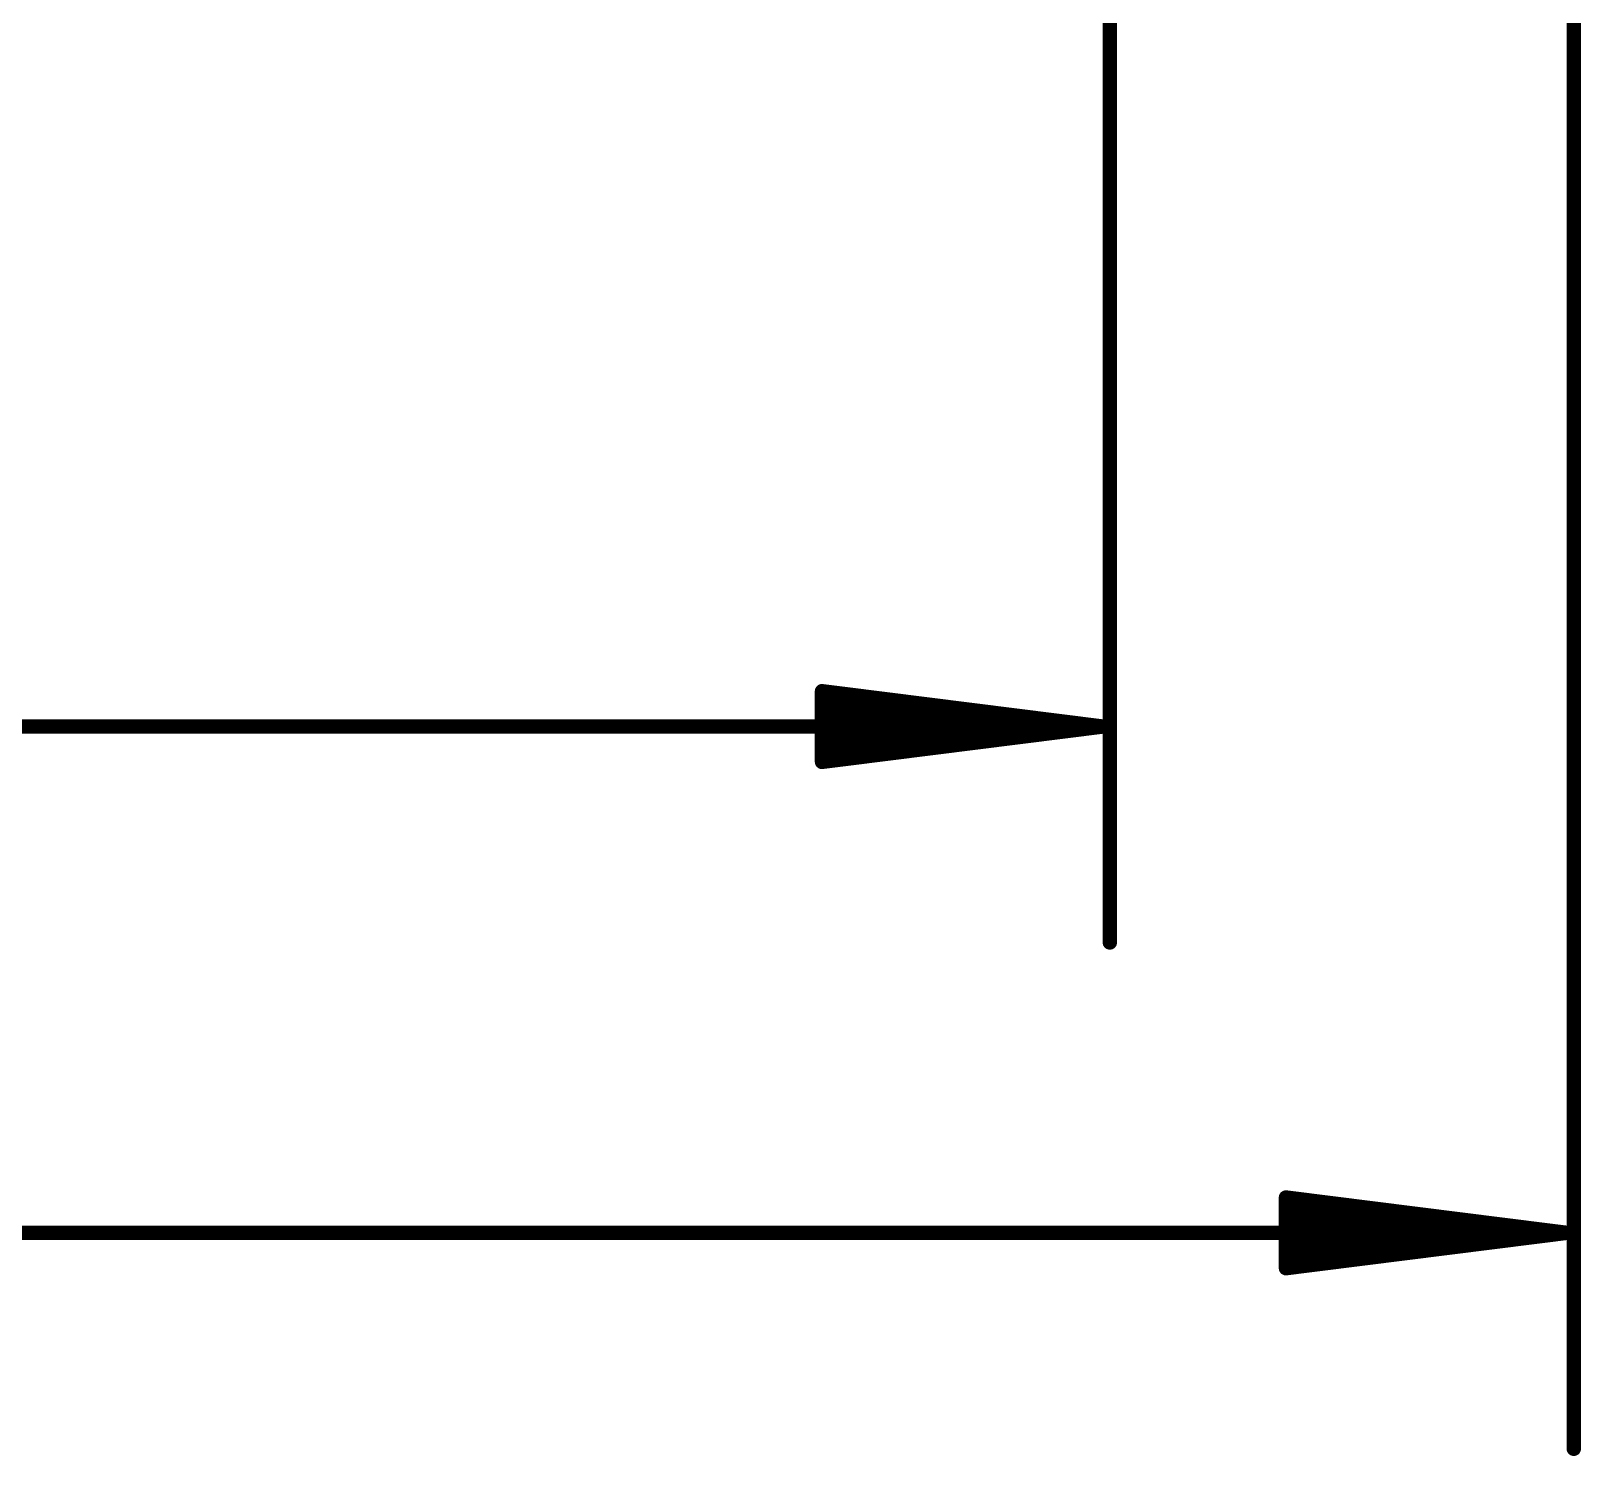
# Model space of a CAD drawing. Extents: x -17.8 to 79, y -18.3 to 67.8.
# Drawn here: x 47.4 to 61.41, y -18.27 to -5.4 of the extents above; entities that cross this region are included whole.
import ezdxf

# ---------------------------------------------------------------- set-up
doc = ezdxf.new("R2010")
doc.units = 0
doc.layers.add('47', color=53, linetype='CONTINUOUS')

msp = doc.modelspace()

# ---------------------------------------------------------------- linework, layer by layer
at = {"layer": '47', "const_width": 0.13}
for points in [[(61.341, 19.304), (61.341, -18.206)], [(57.15, 2.54), (57.15, -13.634)], [(57.085, -11.684), (54.55, -11.3648)], [(54.55, -11.3648), (54.55, -12.0032)], [(57.085, -11.684), (54.55, -11.424)], [(0.065, -11.684), (57.085, -11.684)], [(57.085, -11.684), (54.55, -11.554)], [(54.55, -12.0032), (57.085, -11.684)], [(54.55, -11.814), (57.085, -11.684)], [(54.55, -11.944), (57.085, -11.684)], [(61.276, -16.256), (58.741, -15.9368)], [(58.741, -15.9368), (58.741, -16.5752)], [(61.276, -16.256), (58.741, -15.996)], [(61.276, -16.256), (58.741, -16.126)], [(0.065, -16.256), (61.276, -16.256)], [(58.741, -16.5752), (61.276, -16.256)], [(58.741, -16.386), (61.276, -16.256)], [(58.741, -16.516), (61.276, -16.256)]]:
    msp.add_lwpolyline(points, dxfattribs=at)
at = {"layer": '47', "const_width": 0.065}
for points in [[(54.5541, -11.3325, 1), (54.5459, -11.397)], [(54.5825, -11.3648, 1), (54.5175, -11.3648)], [(54.5533, -11.3917, 1), (54.5467, -11.4563)], [(54.5517, -11.5215, 1), (54.5483, -11.5865)], [(57.0891, -11.7162, 1), (57.0809, -11.6518)], [(57.0809, -11.7162, 1), (57.0891, -11.6518)], [(57.0883, -11.7163, 1), (57.0817, -11.6517)], [(57.0817, -11.7163, 1), (57.0883, -11.6517)], [(57.0833, -11.7165, 1), (57.0867, -11.6515)], [(57.0867, -11.7165, 1), (57.0833, -11.6515)], [(57.085, -11.7165, 1), (57.085, -11.6515)], [(54.5483, -11.7815, 1), (54.5517, -11.8465)], [(54.5467, -11.9117, 1), (54.5533, -11.9763)], [(54.5459, -11.971, 1), (54.5541, -12.0355)], [(54.5175, -12.0032, 1), (54.5825, -12.0032)], [(57.1175, -13.634, 1), (57.1825, -13.634)], [(58.7451, -15.9045, 1), (58.7369, -15.969)], [(58.7735, -15.9368, 1), (58.7085, -15.9368)], [(58.7443, -15.9637, 1), (58.7377, -16.0283)], [(58.7427, -16.0935, 1), (58.7393, -16.1585)], [(61.2801, -16.2882, 1), (61.2719, -16.2238)], [(61.2719, -16.2882, 1), (61.2801, -16.2238)], [(61.2793, -16.2883, 1), (61.2727, -16.2237)], [(61.2727, -16.2883, 1), (61.2793, -16.2237)], [(61.2743, -16.2885, 1), (61.2777, -16.2235)], [(61.2777, -16.2885, 1), (61.2743, -16.2235)], [(61.276, -16.2885, 1), (61.276, -16.2235)], [(58.7393, -16.3535, 1), (58.7427, -16.4185)], [(58.7377, -16.4837, 1), (58.7443, -16.5483)], [(58.7369, -16.543, 1), (58.7451, -16.6075)], [(58.7085, -16.5752, 1), (58.7735, -16.5752)], [(61.3085, -18.206, 1), (61.3735, -18.206)]]:
    msp.add_lwpolyline(points, format="xyb", dxfattribs=at)

doc.saveas('drawing.dxf')
